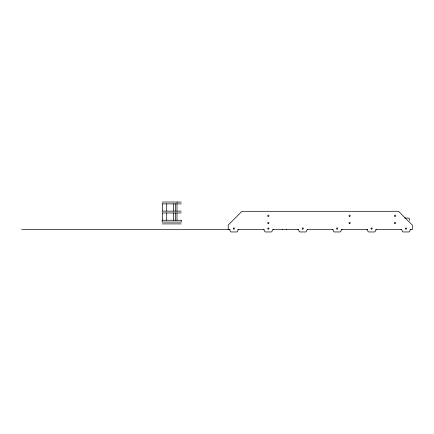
<?xml version="1.0" encoding="UTF-8"?>
<svg xmlns="http://www.w3.org/2000/svg" width="434" height="434" viewBox="0 0 434 434"><rect width="100%" height="100%" fill="white"/><g stroke="black" fill="none" stroke-linecap="round" stroke-linejoin="round"><path stroke-width="0.65" d="M162.148 202.038L181.255 202.038M162.148 203.861L181.255 203.861M162.148 211.146L181.255 211.146M162.148 212.964L181.255 212.964M162.148 223.895L181.255 223.895M21.7 229.667L230.128 229.667M237.848 229.667L264.078 229.667M272.877 229.667L298.592 229.667M307.391 229.667L333.111 229.667M341.233 229.667L367.631 229.667M375.752 229.667L401.472 229.667M410.271 229.667L412.3 229.667L412.3 225.078L398.531 211.309L241.971 211.309L228.203 225.078L228.203 229.667M404.624 217.944L409.278 218.177L409.278 220.467M286.521 229.38L286.521 229.667M282.697 229.38L282.697 229.667M177.11 202.038L177.11 202.494M177.001 203.861L176.996 211.146M177.001 212.964L176.996 220.25M175.423 203.861L175.423 211.146M175.423 212.964L175.423 220.25M173.416 203.861L173.416 211.146M173.416 212.964L173.416 220.25M166.699 203.861L166.699 211.146M166.699 212.964L166.699 220.25M162.685 203.861L162.685 211.146M162.685 212.964L162.685 220.25M238.912 229.667A1.145 1.145 0 0 0 237.767 230.817A1.145 1.145 0 0 1 236.617 231.962L231.262 231.962A1.145 1.145 0 0 1 230.118 230.817A1.145 1.145 0 0 0 228.968 229.667M410.998 229.667A1.145 1.145 0 0 0 409.853 230.817A1.145 1.145 0 0 1 408.703 231.962L403.349 231.962A1.145 1.145 0 0 1 402.204 230.817A1.145 1.145 0 0 0 401.059 229.667M366.638 229.667A1.145 1.145 0 0 1 367.788 230.817A1.145 1.145 0 0 0 368.933 231.962L374.287 231.962A1.145 1.145 0 0 0 375.437 230.817A1.145 1.145 0 0 1 376.582 229.667M342.166 229.667A1.145 1.145 0 0 0 341.015 230.817A1.145 1.145 0 0 1 339.871 231.962L334.516 231.962A1.145 1.145 0 0 1 333.372 230.817A1.145 1.145 0 0 0 332.222 229.667M297.805 229.667A1.145 1.145 0 0 1 298.95 230.817A1.145 1.145 0 0 0 300.1 231.962L305.455 231.962A1.145 1.145 0 0 0 306.599 230.817A1.145 1.145 0 0 1 307.749 229.667M273.328 229.667A1.145 1.145 0 0 0 272.183 230.817A1.145 1.145 0 0 1 271.033 231.962L265.684 231.962A1.145 1.145 0 0 1 264.534 230.817A1.145 1.145 0 0 0 263.389 229.667M181.255 220.25L162.148 220.25L162.142 222.072L181.255 222.072L181.26 220.25M268.055 216.278A0.613 0.613 0 0 0 268.971 215.747A0.613 0.613 0 0 0 268.055 215.215A0.613 0.613 0 0 0 268.055 216.278M268.055 223.467A0.613 0.613 0 0 0 268.971 222.935A0.613 0.613 0 0 0 268.055 222.409A0.613 0.613 0 0 0 268.055 223.467M349.316 216.278A0.613 0.613 0 0 0 350.233 215.747A0.613 0.613 0 0 0 349.316 215.215A0.613 0.613 0 0 0 349.316 216.278M349.316 223.467A0.613 0.613 0 0 0 350.233 222.935A0.613 0.613 0 0 0 349.316 222.409A0.613 0.613 0 0 0 349.316 223.467M394.783 216.278A0.613 0.613 0 0 0 395.705 215.747A0.613 0.613 0 0 0 394.783 215.215A0.613 0.613 0 0 0 394.783 216.278M394.783 223.467A0.613 0.613 0 0 0 395.705 222.935A0.613 0.613 0 0 0 394.783 222.409A0.613 0.613 0 0 0 394.783 223.467M268.055 229.049A0.613 0.613 0 0 0 268.971 228.523A0.613 0.613 0 0 0 268.055 227.991A0.613 0.613 0 0 0 268.055 229.049M302.471 229.049A0.613 0.613 0 0 0 303.388 228.523A0.613 0.613 0 0 0 302.471 227.991A0.613 0.613 0 0 0 302.471 229.049M336.887 229.049A0.613 0.613 0 0 0 337.804 228.523A0.613 0.613 0 0 0 336.887 227.991A0.613 0.613 0 0 0 336.887 229.049M405.725 229.049A0.613 0.613 0 0 0 406.642 228.523A0.613 0.613 0 0 0 405.725 227.991A0.613 0.613 0 0 0 405.725 229.049M371.303 229.049A0.613 0.613 0 0 0 372.22 228.523A0.613 0.613 0 0 0 371.303 227.991A0.613 0.613 0 0 0 371.303 229.049M233.633 229.049A0.613 0.613 0 0 0 234.555 228.523A0.613 0.613 0 0 0 233.633 227.991A0.613 0.613 0 0 0 233.633 229.049"/></g></svg>
